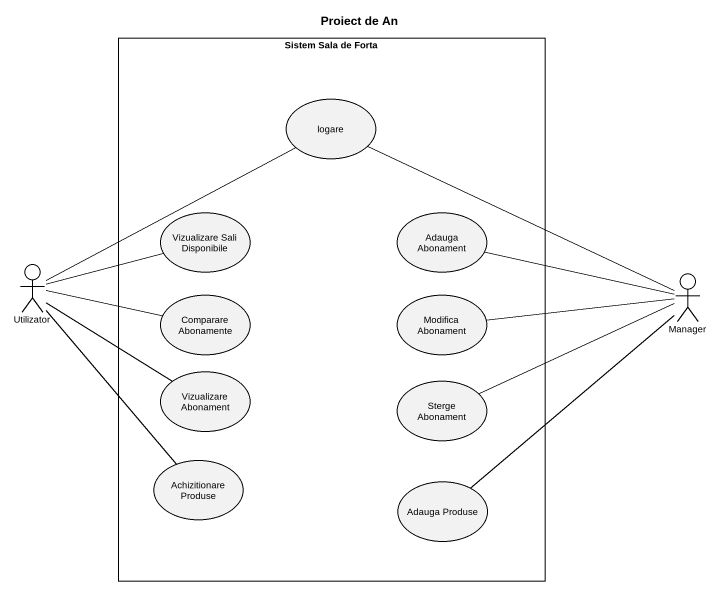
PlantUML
@startuml
title Proiect de An
rectangle "Sistem Sala de Forta" as Sistem_Sala_de_Forta {
  usecase logare
  usecase "Vizualizare Sali Disponibile" as Vizualizare_Sali_Disponibile
  usecase "Adauga Abonament" as Adauga_Abonament
  usecase "Comparare Abonamente" as Comparare_Abonamente
  usecase "Modifica Abonament" as Modifica_Abonament
  usecase "Vizualizare Abonament" as Vizualizare_Abonament
  usecase "Sterge Abonament" as Sterge_Abonament
  usecase "Achizitionare Produse" as Achizitionare_Produse
  usecase "Adauga Produse" as Adauga_Produse
}
actor Utilizator
actor Manager
Utilizator -right- logare
Utilizator -right- Vizualizare_Sali_Disponibile
Utilizator -right- Comparare_Abonamente
Utilizator -right- Vizualizare_Abonament
Utilizator -- Achizitionare_Produse
Manager -left- logare
Manager -left- Adauga_Abonament
Manager -left- Modifica_Abonament
Manager -left- Sterge_Abonament
Adauga_Produse -up- Manager
@enduml
